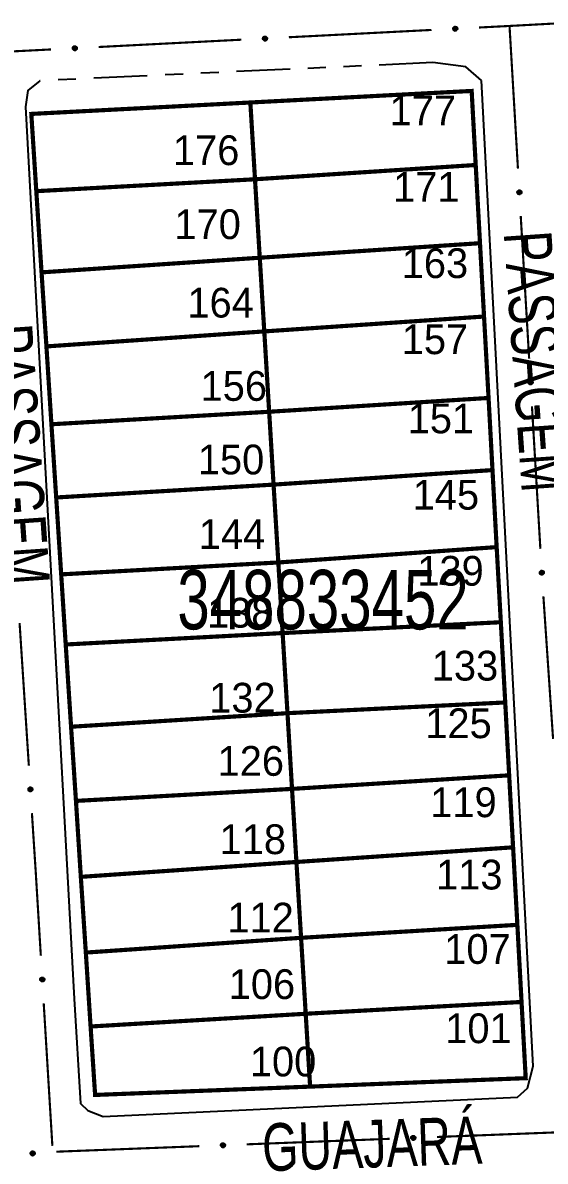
# Model space of a CAD drawing. Extents: x 202481 to 204056, y 4838981 to 4840330.
# Drawn here: x 203189.4 to 203233.3, y 4839987 to 4840082.6 of the extents above; entities that cross this region are included whole.
import ezdxf
from ezdxf.enums import TextEntityAlignment as Align

# ---------------------------------------------------------------- set-up
doc = ezdxf.new("R2010")
doc.units = 0
doc.header["$LTSCALE"] = 1.5
doc.header["$MEASUREMENT"] = 0
doc.linetypes.add('TRACO_25', pattern=[8, 3, -1, 1, -1, 1, -1])
for name, color, linetype in [('CD_MALHA_LOTES', 7, 'CONTINUOUS'), ('CD_TXT_QUADRA', 7, 'CONTINUOUS'), ('RU-QUADRA', 210, 'CONTINUOUS'), ('SV-EIXO-RUA-N-PAV', 6, 'CONTINUOUS'), ('SV-EIXO-RUA-PAV', 20, 'CONTINUOUS'), ('SV-RUA-NAO-PAV', 7, 'CONTINUOUS'), ('SV-RUA-PAVIM', 7, 'CONTINUOUS'), ('SV-TXT-RUA-PAV', 7, 'CONTINUOUS'), ('Th_NmrPort', 1, 'CONTINUOUS')]:
    doc.layers.add(name, color=color, linetype=linetype)
doc.styles.add('ARIAL', font='ARIAL.SHX')

msp = doc.modelspace()

# ---------------------------------------------------------------- linework, layer by layer
at = {"layer": 'CD_MALHA_LOTES', "linetype": 'Continuous', "const_width": 0.35, "flags": 128}
for points in [[(203208.49, 4840075.91), (203227.08, 4840076.88), (203227.42, 4840070.66)], [(203208.49, 4840075.91), (203190.09, 4840074.95), (203190.51, 4840068.46)], [(203208.88, 4840069.46), (203208.49, 4840075.91)], [(203208.88, 4840069.46), (203227.42, 4840070.66)], [(203227.42, 4840070.66), (203227.78, 4840064.09)], [(203208.88, 4840069.46), (203190.51, 4840068.46)], [(203209.28, 4840062.87), (203208.88, 4840069.46)], [(203190.51, 4840068.46), (203190.95, 4840061.64)], [(203209.28, 4840062.87), (203227.78, 4840064.09)], [(203227.78, 4840064.09), (203228.12, 4840057.93)], [(203190.95, 4840061.64), (203209.28, 4840062.87)], [(203209.66, 4840056.68), (203209.28, 4840062.87)], [(203191.36, 4840055.42), (203190.95, 4840061.64)], [(203209.66, 4840056.68), (203228.12, 4840057.93)], [(203228.12, 4840057.93), (203228.5, 4840051.09)], [(203191.36, 4840055.42), (203209.66, 4840056.68)], [(203210.07, 4840049.93), (203209.66, 4840056.68)], [(203191.78, 4840048.88), (203191.36, 4840055.42)], [(203210.07, 4840049.93), (203228.5, 4840051.09)], [(203228.5, 4840051.09), (203228.83, 4840045.03)], [(203191.78, 4840048.88), (203210.07, 4840049.93)], [(203210.44, 4840043.81), (203210.07, 4840049.93)], [(203192.18, 4840042.73), (203191.78, 4840048.88)], [(203210.44, 4840043.81), (203228.83, 4840045.03)], [(203228.83, 4840045.03), (203229.18, 4840038.56)], [(203192.18, 4840042.73), (203210.44, 4840043.81)], [(203210.84, 4840037.27), (203210.44, 4840043.81)], [(203192.6, 4840036.27), (203192.18, 4840042.73)], [(203210.84, 4840037.27), (203229.18, 4840038.56)], [(203229.18, 4840038.56), (203229.53, 4840032.25)], [(203192.6, 4840036.27), (203210.84, 4840037.27)], [(203211.2, 4840031.34), (203210.84, 4840037.27)], [(203192.98, 4840030.38), (203192.6, 4840036.27)], [(203211.2, 4840031.34), (203229.53, 4840032.25)], [(203229.53, 4840032.25), (203229.9, 4840025.51)], [(203192.98, 4840030.38), (203211.2, 4840031.34)], [(203211.61, 4840024.61), (203211.2, 4840031.34)], [(203193.43, 4840023.47), (203192.98, 4840030.38)], [(203211.61, 4840024.61), (203229.9, 4840025.51)], [(203229.9, 4840025.51), (203230.23, 4840019.39)], [(203193.43, 4840023.47), (203211.61, 4840024.61)], [(203211.99, 4840018.25), (203211.61, 4840024.61)], [(203193.84, 4840017.24), (203193.43, 4840023.47)], [(203211.99, 4840018.25), (203230.23, 4840019.39)], [(203230.23, 4840019.39), (203230.56, 4840013.34)], [(203193.84, 4840017.24), (203211.99, 4840018.25)], [(203212.36, 4840012.11), (203211.99, 4840018.25)], [(203194.25, 4840010.86), (203193.84, 4840017.24)], [(203212.36, 4840012.11), (203230.56, 4840013.34)], [(203230.56, 4840013.34), (203230.92, 4840006.83)], [(203194.25, 4840010.86), (203212.36, 4840012.11)], [(203212.75, 4840005.74), (203212.36, 4840012.11)], [(203194.67, 4840004.5), (203194.25, 4840010.86)], [(203212.75, 4840005.74), (203230.92, 4840006.83)], [(203230.92, 4840006.83), (203231.27, 4840000.35)], [(203194.67, 4840004.5), (203212.75, 4840005.74)], [(203213.14, 4839999.36), (203212.75, 4840005.74)], [(203195.07, 4839998.29), (203194.67, 4840004.5)], [(203213.14, 4839999.36), (203231.27, 4840000.35)], [(203231.27, 4840000.35), (203231.62, 4839993.95), (203213.51, 4839993.24)], [(203195.07, 4839998.29), (203213.14, 4839999.36)], [(203213.51, 4839993.24), (203213.14, 4839999.36)], [(203213.51, 4839993.24), (203195.45, 4839992.54), (203195.07, 4839998.29)]]:
    msp.add_lwpolyline(points, dxfattribs=at)
at = {"layer": 'RU-QUADRA', "linetype": 'Continuous', "const_width": 0.18, "flags": 128}
msp.add_lwpolyline([(203190.09, 4840074.95), (203208.49, 4840075.91), (203227.08, 4840076.88), (203227.42, 4840070.66), (203227.78, 4840064.09), (203228.12, 4840057.93), (203228.5, 4840051.09), (203228.83, 4840045.03), (203229.18, 4840038.56), (203229.53, 4840032.25), (203229.9, 4840025.51), (203230.23, 4840019.39), (203230.56, 4840013.34), (203230.92, 4840006.83), (203231.27, 4840000.35), (203231.62, 4839993.95), (203213.51, 4839993.24), (203195.45, 4839992.54), (203195.07, 4839998.29), (203194.67, 4840004.5), (203194.25, 4840010.86), (203193.84, 4840017.24), (203193.43, 4840023.47), (203192.98, 4840030.38), (203192.6, 4840036.27), (203192.18, 4840042.73), (203191.78, 4840048.88), (203191.36, 4840055.42), (203190.95, 4840061.64), (203190.51, 4840068.46)], close=True, dxfattribs=at)
at = {"layer": 'SV-EIXO-RUA-N-PAV', "const_width": 0.18}
for points in [[(203211.721851, 4840081.390395), (203223.706138, 4840082.004284)], [(203227.700901, 4840082.208913), (203229.698282, 4840082.311228)], [(203229.698282, 4840082.311228), (203230.26, 4840082.34)], [(203230.26, 4840082.34), (203239.683783, 4840082.849486)], [(203195.742801, 4840080.571876), (203207.727089, 4840081.185765)], [(203185.75, 4840080.06), (203191.748039, 4840080.367246)]]:
    msp.add_lwpolyline(points, dxfattribs=at)
at = {"layer": 'SV-EIXO-RUA-N-PAV'}
for points in [[(203225.554396, 4840082.209185), (203225.586647, 4840082.245953), (203225.621884, 4840082.270958), (203225.657276, 4840082.283355), (203225.691407, 4840082.286155), (203225.726648, 4840082.285086), (203225.761941, 4840082.27617), (203225.798919, 4840082.257597), (203225.83603, 4840082.225504), (203225.859273, 4840082.187723), (203225.873283, 4840082.153675), (203225.878252, 4840082.118253), (203225.87664, 4840082.084036), (203225.866166, 4840082.047683), (203225.846978, 4840082.010392), (203225.813804, 4840081.973857), (203225.779091, 4840081.94958), (203225.744543, 4840081.938488), (203225.7089, 4840081.933718), (203225.672935, 4840081.93524), (203225.638342, 4840081.944192), (203225.600831, 4840081.963579), (203225.565205, 4840081.9968), (203225.540596, 4840082.031146), (203225.529022, 4840082.065528), (203225.525116, 4840082.100725), (203225.525758, 4840082.136084), (203225.533244, 4840082.171934), (203225.554396, 4840082.209185)], [(203209.575346, 4840081.390666), (203209.607597, 4840081.427434), (203209.642834, 4840081.452439), (203209.678226, 4840081.464836), (203209.712358, 4840081.467636), (203209.747599, 4840081.466567), (203209.782891, 4840081.457651), (203209.81987, 4840081.439079), (203209.85698, 4840081.406985), (203209.880223, 4840081.369205), (203209.894233, 4840081.335157), (203209.899202, 4840081.299735), (203209.89759, 4840081.265517), (203209.887116, 4840081.229164), (203209.867929, 4840081.191873), (203209.834754, 4840081.155339), (203209.800041, 4840081.131061), (203209.765493, 4840081.119969), (203209.729851, 4840081.115199), (203209.693886, 4840081.116721), (203209.659292, 4840081.125674), (203209.621781, 4840081.14506), (203209.586155, 4840081.178281), (203209.561546, 4840081.212627), (203209.549972, 4840081.24701), (203209.546066, 4840081.282206), (203209.546708, 4840081.317565), (203209.554194, 4840081.353415), (203209.575346, 4840081.390666)], [(203193.596296, 4840080.572147), (203193.628548, 4840080.608915), (203193.663785, 4840080.633921), (203193.699177, 4840080.646318), (203193.733308, 4840080.649117), (203193.768549, 4840080.648049), (203193.803841, 4840080.639133), (203193.84082, 4840080.62056), (203193.87793, 4840080.588466), (203193.901174, 4840080.550686), (203193.915184, 4840080.516638), (203193.920152, 4840080.481216), (203193.918541, 4840080.446999), (203193.908067, 4840080.410645), (203193.888879, 4840080.373355), (203193.855705, 4840080.33682), (203193.820991, 4840080.312542), (203193.786444, 4840080.30145), (203193.750801, 4840080.296681), (203193.714836, 4840080.298203), (203193.680243, 4840080.307155), (203193.642732, 4840080.326541), (203193.607106, 4840080.359762), (203193.582496, 4840080.394108), (203193.570922, 4840080.428491), (203193.567017, 4840080.463687), (203193.567659, 4840080.499047), (203193.575144, 4840080.534897), (203193.596296, 4840080.572147)]]:
    msp.add_lwpolyline(points, close=True, dxfattribs=at)
for points in [[(203225.525116, 4840082.100725), (203225.873283, 4840082.153675)], [(203225.525758, 4840082.136084), (203225.859273, 4840082.187723)], [(203225.529022, 4840082.065528), (203225.878252, 4840082.118253)], [(203225.529163, 4840082.119692), (203225.861219, 4840082.172226)], [(203225.529685, 4840082.082829), (203225.874145, 4840082.133265)], [(203225.533244, 4840082.171934), (203225.83603, 4840082.225504)], [(203225.534232, 4840082.15411), (203225.843051, 4840082.206819)], [(203225.538314, 4840082.047746), (203225.874457, 4840082.100489)], [(203225.540596, 4840082.031146), (203225.87664, 4840082.084036)], [(203225.544751, 4840082.188806), (203225.814051, 4840082.239491)], [(203225.554396, 4840082.209185), (203225.798919, 4840082.257597)], [(203225.572777, 4840082.228499), (203225.773066, 4840082.266085)], [(203225.586647, 4840082.245953), (203225.761941, 4840082.27617)], [(203225.606672, 4840082.260294), (203225.735504, 4840082.27919)], [(203225.621884, 4840082.270958), (203225.726648, 4840082.285086)], [(203209.546066, 4840081.282206), (203209.894233, 4840081.335157)], [(203209.546708, 4840081.317565), (203209.880223, 4840081.369205)], [(203209.549972, 4840081.24701), (203209.899202, 4840081.299735)], [(203209.550114, 4840081.301174), (203209.882169, 4840081.353707)], [(203209.550636, 4840081.26431), (203209.895095, 4840081.314746)], [(203209.554194, 4840081.353415), (203209.85698, 4840081.406985)], [(203209.555182, 4840081.335591), (203209.864001, 4840081.388301)], [(203209.559264, 4840081.229228), (203209.895408, 4840081.281971)], [(203209.561546, 4840081.212627), (203209.89759, 4840081.265517)], [(203209.565702, 4840081.370288), (203209.835001, 4840081.420973)], [(203209.575346, 4840081.390666), (203209.81987, 4840081.439079)], [(203209.576069, 4840081.194565), (203209.887684, 4840081.246051)], [(203209.586155, 4840081.178281), (203209.887116, 4840081.229164)], [(203209.593727, 4840081.40998), (203209.794016, 4840081.447566)], [(203209.607597, 4840081.427434), (203209.782891, 4840081.457651)], [(203209.607725, 4840081.163395), (203209.874508, 4840081.209852)], [(203209.621781, 4840081.14506), (203209.867929, 4840081.191873)], [(203209.627623, 4840081.441775), (203209.756454, 4840081.460671)], [(203209.642834, 4840081.452439), (203209.747599, 4840081.466567)], [(203209.645915, 4840081.138025), (203209.843618, 4840081.172745)], [(203209.659292, 4840081.125674), (203209.834754, 4840081.155339)], [(203209.680891, 4840081.122054), (203209.811015, 4840081.142383)], [(203209.693886, 4840081.116721), (203209.800041, 4840081.131061)], [(203225.555119, 4840082.013083), (203225.866733, 4840082.06457)], [(203225.565205, 4840081.9968), (203225.866166, 4840082.047683)], [(203225.586774, 4840081.981913), (203225.853558, 4840082.028371)], [(203225.600831, 4840081.963579), (203225.846978, 4840082.010392)], [(203225.624964, 4840081.956543), (203225.822667, 4840081.991264)], [(203225.638342, 4840081.944192), (203225.813804, 4840081.973857)], [(203225.65994, 4840081.940573), (203225.790065, 4840081.960902)], [(203225.672935, 4840081.93524), (203225.779091, 4840081.94958)], [(203193.567017, 4840080.463687), (203193.915184, 4840080.516638)], [(203193.567659, 4840080.499047), (203193.901174, 4840080.550686)], [(203193.570922, 4840080.428491), (203193.920152, 4840080.481216)], [(203193.571064, 4840080.482655), (203193.903119, 4840080.535188)], [(203193.571586, 4840080.445791), (203193.916046, 4840080.496228)], [(203193.575144, 4840080.534897), (203193.87793, 4840080.588466)], [(203193.576133, 4840080.517072), (203193.884952, 4840080.569782)], [(203193.580215, 4840080.410709), (203193.916358, 4840080.463452)], [(203193.582496, 4840080.394108), (203193.918541, 4840080.446999)], [(203193.586652, 4840080.551769), (203193.855952, 4840080.602454)], [(203193.596296, 4840080.572147), (203193.84082, 4840080.62056)], [(203193.59702, 4840080.376046), (203193.908634, 4840080.427532)], [(203193.607106, 4840080.359762), (203193.908067, 4840080.410645)], [(203193.614678, 4840080.591461), (203193.814966, 4840080.629047)], [(203193.628548, 4840080.608915), (203193.803841, 4840080.639133)], [(203193.628675, 4840080.344876), (203193.895459, 4840080.391333)], [(203193.642732, 4840080.326541), (203193.888879, 4840080.373355)], [(203193.648573, 4840080.623256), (203193.777405, 4840080.642153)], [(203193.663785, 4840080.633921), (203193.768549, 4840080.648049)], [(203193.666865, 4840080.319506), (203193.864568, 4840080.354227)], [(203193.680243, 4840080.307155), (203193.855705, 4840080.33682)], [(203193.701841, 4840080.303536), (203193.831966, 4840080.323864)], [(203193.714836, 4840080.298203), (203193.820991, 4840080.312542)]]:
    msp.add_lwpolyline(points, dxfattribs=at)
at = {"layer": 'SV-EIXO-RUA-PAV', "const_width": 0.18}
for points in [[(203230.26, 4840082.34), (203230.966805, 4840070.360834)], [(203231.202406, 4840066.367778), (203231.909211, 4840054.388612)], [(203232.144813, 4840050.395556), (203232.851617, 4840038.41639)], [(203233.104926, 4840034.424458), (203233.9185, 4840022.45207)], [(203189.105825, 4840032.178056), (203189.882527, 4840020.203218)], [(203190.141427, 4840016.211606), (203190.400328, 4840012.219993)], [(203190.400328, 4840012.219993), (203190.46, 4840011.3)], [(203190.46, 4840011.3), (203190.889185, 4840004.23495)], [(203191.131729, 4840000.242311), (203191.859359, 4839988.264391)], [(203224.179392, 4839989.008642), (203235.171176, 4839989.433698)], [(203208.191342, 4839988.390378), (203220.182379, 4839988.854076)], [(203192.203291, 4839987.772115), (203204.194329, 4839988.235813)]]:
    msp.add_lwpolyline(points, dxfattribs=at)
at = {"layer": 'SV-EIXO-RUA-PAV'}
for points in [[(203231.186032, 4840068.514221), (203231.223049, 4840068.482256), (203231.248327, 4840068.447214), (203231.260998, 4840068.411919), (203231.264062, 4840068.37781), (203231.263267, 4840068.342562), (203231.254625, 4840068.307201), (203231.236339, 4840068.27008), (203231.204535, 4840068.232722), (203231.166936, 4840068.209186), (203231.132997, 4840068.194913), (203231.097615, 4840068.189669), (203231.063386, 4840068.191016), (203231.026953, 4840068.201207), (203230.989514, 4840068.220105), (203230.952723, 4840068.252995), (203230.928177, 4840068.287519), (203230.916818, 4840068.32198), (203230.911772, 4840068.357585), (203230.913015, 4840068.39356), (203230.921699, 4840068.428222), (203230.940793, 4840068.465882), (203230.973737, 4840068.501765), (203231.007891, 4840068.52664), (203231.042183, 4840068.53848), (203231.077348, 4840068.542659), (203231.112711, 4840068.542291), (203231.148618, 4840068.535083), (203231.186032, 4840068.514221)], [(203232.128438, 4840052.541999), (203232.165455, 4840052.510034), (203232.190733, 4840052.474992), (203232.203404, 4840052.439697), (203232.206468, 4840052.405588), (203232.205673, 4840052.37034), (203232.197031, 4840052.33498), (203232.178746, 4840052.297858), (203232.146941, 4840052.2605), (203232.109342, 4840052.236965), (203232.075404, 4840052.222691), (203232.040021, 4840052.217448), (203232.005792, 4840052.218794), (203231.969359, 4840052.228986), (203231.931921, 4840052.247883), (203231.89513, 4840052.280773), (203231.870584, 4840052.315298), (203231.859224, 4840052.349758), (203231.854178, 4840052.385363), (203231.855421, 4840052.421339), (203231.864105, 4840052.456), (203231.8832, 4840052.49366), (203231.916143, 4840052.529543), (203231.950298, 4840052.554418), (203231.98459, 4840052.566258), (203232.019755, 4840052.570437), (203232.055118, 4840052.570069), (203232.091025, 4840052.562861), (203232.128438, 4840052.541999)], [(203233.070086, 4840036.560813), (203233.107387, 4840036.529179), (203233.132976, 4840036.494364), (203233.145961, 4840036.459183), (203233.149329, 4840036.425103), (203233.148848, 4840036.38985), (203233.140522, 4840036.354414), (203233.122568, 4840036.317131), (203233.091097, 4840036.27949), (203233.05371, 4840036.255621), (203233.0199, 4840036.241045), (203232.984566, 4840036.235487), (203232.950326, 4840036.236528), (203232.913803, 4840036.246394), (203232.876198, 4840036.264957), (203232.839115, 4840036.297518), (203232.814262, 4840036.331822), (203232.802596, 4840036.36618), (203232.797233, 4840036.401738), (203232.798156, 4840036.437724), (203232.80653, 4840036.472461), (203232.825288, 4840036.51029), (203232.857911, 4840036.546465), (203232.891842, 4840036.571643), (203232.926027, 4840036.583789), (203232.961153, 4840036.588281), (203232.996518, 4840036.588228), (203233.032488, 4840036.581341), (203233.070086, 4840036.560813)], [(203190.112527, 4840018.357916), (203190.14973, 4840018.326168), (203190.175212, 4840018.291274), (203190.188089, 4840018.256053), (203190.191352, 4840018.221963), (203190.190762, 4840018.186711), (203190.182327, 4840018.151301), (203190.164258, 4840018.114073), (203190.132672, 4840018.07653), (203190.095211, 4840018.052776), (203190.061357, 4840018.038304), (203190.026005, 4840018.032854), (203189.991769, 4840018.034001), (203189.955277, 4840018.04398), (203189.917729, 4840018.062659), (203189.880747, 4840018.095334), (203189.856, 4840018.129714), (203189.844439, 4840018.164108), (203189.839186, 4840018.199682), (203189.840219, 4840018.235665), (203189.8487, 4840018.270376), (203189.867575, 4840018.308147), (203189.900308, 4840018.344222), (203189.934317, 4840018.369295), (203189.968539, 4840018.381336), (203190.003679, 4840018.385719), (203190.039044, 4840018.385558), (203190.074992, 4840018.37856), (203190.112527, 4840018.357916)], [(203191.111623, 4840002.388721), (203191.148695, 4840002.356821), (203191.174034, 4840002.321823), (203191.186766, 4840002.28655), (203191.18989, 4840002.252446), (203191.189156, 4840002.217197), (203191.180575, 4840002.181822), (203191.162355, 4840002.144669), (203191.130615, 4840002.107255), (203191.093057, 4840002.083654), (203191.059143, 4840002.069322), (203191.02377, 4840002.064017), (203190.989539, 4840002.065304), (203190.953088, 4840002.075432), (203190.915617, 4840002.094265), (203190.878769, 4840002.127091), (203190.854162, 4840002.161572), (203190.842743, 4840002.196013), (203190.837635, 4840002.231609), (203190.838816, 4840002.267587), (203190.847439, 4840002.302263), (203190.866469, 4840002.339957), (203190.89935, 4840002.375896), (203190.933461, 4840002.400831), (203190.967732, 4840002.412731), (203191.00289, 4840002.41697), (203191.038253, 4840002.416664), (203191.074173, 4840002.409519), (203191.111623, 4840002.388721)], [(203206.045008, 4839988.417542), (203206.077718, 4839988.453903), (203206.113265, 4839988.478465), (203206.14881, 4839988.490417), (203206.182974, 4839988.492789), (203206.218198, 4839988.491279), (203206.253376, 4839988.481922), (203206.290119, 4839988.462887), (203206.326825, 4839988.430331), (203206.349593, 4839988.392263), (203206.363175, 4839988.358042), (203206.3677, 4839988.32256), (203206.365659, 4839988.288366), (203206.354731, 4839988.252146), (203206.335078, 4839988.215099), (203206.301448, 4839988.178983), (203206.266433, 4839988.155142), (203206.231749, 4839988.144484), (203206.19605, 4839988.140161), (203206.160107, 4839988.142134), (203206.125628, 4839988.151518), (203206.088363, 4839988.171373), (203206.053156, 4839988.205038), (203206.028979, 4839988.23969), (203206.017837, 4839988.274215), (203206.014372, 4839988.309457), (203206.015457, 4839988.344806), (203206.023391, 4839988.380559), (203206.045008, 4839988.417542)], [(203222.033059, 4839989.035805), (203222.065768, 4839989.072166), (203222.101315, 4839989.096728), (203222.13686, 4839989.108681), (203222.171024, 4839989.111053), (203222.206249, 4839989.109543), (203222.241427, 4839989.100185), (203222.27817, 4839989.081151), (203222.314875, 4839989.048595), (203222.337643, 4839989.010526), (203222.351225, 4839988.976305), (203222.35575, 4839988.940824), (203222.35371, 4839988.906629), (203222.342781, 4839988.87041), (203222.323128, 4839988.833363), (203222.289498, 4839988.797246), (203222.254484, 4839988.773405), (203222.219799, 4839988.762747), (203222.1841, 4839988.758425), (203222.148157, 4839988.760397), (203222.113678, 4839988.769782), (203222.076413, 4839988.789637), (203222.041206, 4839988.823301), (203222.017029, 4839988.857953), (203222.005887, 4839988.892478), (203222.002422, 4839988.927721), (203222.003507, 4839988.963069), (203222.011442, 4839988.998822), (203222.033059, 4839989.035805)], [(203190.056783, 4839987.729988), (203190.088095, 4839987.767559), (203190.122689, 4839987.793446), (203190.157757, 4839987.806733), (203190.191806, 4839987.810394), (203190.227063, 4839987.810217), (203190.262569, 4839987.802195), (203190.300005, 4839987.784562), (203190.337915, 4839987.753417), (203190.362105, 4839987.716236), (203190.376971, 4839987.682552), (203190.382833, 4839987.647267), (203190.382086, 4839987.61302), (203190.372534, 4839987.576414), (203190.354295, 4839987.53865), (203190.322054, 4839987.501289), (203190.287965, 4839987.476142), (203190.253708, 4839987.464181), (203190.218198, 4839987.458512), (203190.182206, 4839987.459125), (203190.147397, 4839987.467201), (203190.109409, 4839987.485633), (203190.072954, 4839987.517943), (203190.047485, 4839987.551657), (203190.035046, 4839987.585736), (203190.030253, 4839987.620823), (203190.030001, 4839987.656187), (203190.036579, 4839987.692214), (203190.056783, 4839987.729988)]]:
    msp.add_lwpolyline(points, close=True, dxfattribs=at)
for points in [[(203230.913015, 4840068.39356), (203230.928177, 4840068.287519)], [(203230.918247, 4840068.406596), (203230.939584, 4840068.276633)], [(203230.921699, 4840068.428222), (203230.952723, 4840068.252995)], [(203230.933946, 4840068.441695), (203230.970198, 4840068.244267)], [(203230.940793, 4840068.465882), (203230.989514, 4840068.220105)], [(203230.959019, 4840068.480081), (203231.007543, 4840068.213665)], [(203230.973737, 4840068.501765), (203231.026953, 4840068.201207)], [(203230.989942, 4840068.511977), (203231.043843, 4840068.200771)], [(203231.007891, 4840068.52664), (203231.063386, 4840068.191016)], [(203231.024474, 4840068.52905), (203231.079822, 4840068.193326)], [(203231.042183, 4840068.53848), (203231.097615, 4840068.189669)], [(203231.059488, 4840068.537951), (203231.112594, 4840068.193892)], [(203231.077348, 4840068.542659), (203231.132997, 4840068.194913)], [(203231.096347, 4840068.538758), (203231.151454, 4840068.20712)], [(203231.112711, 4840068.542291), (203231.166936, 4840068.209186)], [(203231.130802, 4840068.533957), (203231.185905, 4840068.225556)], [(203231.148618, 4840068.535083), (203231.204535, 4840068.232722)], [(203231.16558, 4840068.523707), (203231.218351, 4840068.254808)], [(203231.186032, 4840068.514221), (203231.236339, 4840068.27008)], [(203231.205488, 4840068.49599), (203231.244626, 4840068.295999)], [(203231.223049, 4840068.482256), (203231.254625, 4840068.307201)], [(203231.237545, 4840068.462342), (203231.25744, 4840068.333661)], [(203231.248327, 4840068.447214), (203231.263267, 4840068.342562)], [(203231.864105, 4840052.456), (203231.89513, 4840052.280773)], [(203231.876352, 4840052.469473), (203231.912605, 4840052.272045)], [(203231.8832, 4840052.49366), (203231.931921, 4840052.247883)], [(203231.901425, 4840052.507859), (203231.94995, 4840052.241443)], [(203231.916143, 4840052.529543), (203231.969359, 4840052.228986)], [(203231.932348, 4840052.539755), (203231.98625, 4840052.228549)], [(203231.950298, 4840052.554418), (203232.005792, 4840052.218794)], [(203231.96688, 4840052.556828), (203232.022228, 4840052.221104)], [(203231.98459, 4840052.566258), (203232.040021, 4840052.217448)], [(203232.001894, 4840052.565729), (203232.055, 4840052.221671)], [(203232.019755, 4840052.570437), (203232.075404, 4840052.222691)], [(203232.038753, 4840052.566537), (203232.09386, 4840052.234899)], [(203232.055118, 4840052.570069), (203232.109342, 4840052.236965)], [(203232.073209, 4840052.561735), (203232.128311, 4840052.253334)], [(203232.091025, 4840052.562861), (203232.146941, 4840052.2605)], [(203232.107986, 4840052.551485), (203232.160758, 4840052.282586)], [(203232.128438, 4840052.541999), (203232.178746, 4840052.297858)], [(203232.147894, 4840052.523768), (203232.187032, 4840052.323777)], [(203232.165455, 4840052.510034), (203232.197031, 4840052.33498)], [(203232.179951, 4840052.49012), (203232.199846, 4840052.361439)], [(203232.190733, 4840052.474992), (203232.205673, 4840052.37034)], [(203231.855421, 4840052.421339), (203231.870584, 4840052.315298)], [(203231.860653, 4840052.434374), (203231.88199, 4840052.304411)], [(203232.798156, 4840036.437724), (203232.814262, 4840036.331822)], [(203232.803271, 4840036.450806), (203232.825766, 4840036.321038)], [(203232.80653, 4840036.472461), (203232.839115, 4840036.297518)], [(203232.818656, 4840036.486043), (203232.856668, 4840036.288946)], [(203232.825288, 4840036.51029), (203232.876198, 4840036.264957)], [(203232.843386, 4840036.52465), (203232.894284, 4840036.258678)], [(203232.857911, 4840036.546465), (203232.913803, 4840036.246394)], [(203232.874024, 4840036.556821), (203232.930697, 4840036.246108)], [(203232.891842, 4840036.571643), (203232.950326, 4840036.236528)], [(203232.908402, 4840036.574202), (203232.966741, 4840036.238984)], [(203232.926027, 4840036.583789), (203232.984566, 4840036.235487)], [(203232.943336, 4840036.583414), (203232.999507, 4840036.239843)], [(203232.961153, 4840036.588281), (203233.0199, 4840036.241045)], [(203232.980185, 4840036.58455), (203233.038247, 4840036.253417)], [(203232.996518, 4840036.588228), (203233.05371, 4840036.255621)], [(203233.014683, 4840036.580056), (203233.072533, 4840036.272159)], [(203233.032488, 4840036.581341), (203233.091097, 4840036.27949)], [(203233.04955, 4840036.570116), (203233.104717, 4840036.301699)], [(203233.070086, 4840036.560813), (203233.122568, 4840036.317131)], [(203233.089704, 4840036.542756), (203233.130623, 4840036.343122)], [(203233.107387, 4840036.529179), (203233.140522, 4840036.354414)], [(203233.122059, 4840036.509396), (203233.1431, 4840036.380897)], [(203233.132976, 4840036.494364), (203233.148848, 4840036.38985)], [(203189.840219, 4840018.235665), (203189.856, 4840018.129714)], [(203189.845374, 4840018.248731), (203189.86747, 4840018.118895)], [(203189.8487, 4840018.270376), (203189.880747, 4840018.095334)], [(203189.860868, 4840018.283921), (203189.898273, 4840018.086708)], [(203189.867575, 4840018.308147), (203189.917729, 4840018.062659)], [(203189.885717, 4840018.322452), (203189.935795, 4840018.056324)], [(203189.900308, 4840018.344222), (203189.955277, 4840018.04398)], [(203189.916454, 4840018.354528), (203189.97217, 4840018.043642)], [(203189.934317, 4840018.369295), (203189.991769, 4840018.034001)], [(203189.950885, 4840018.371803), (203190.008192, 4840018.036407)], [(203189.968539, 4840018.381336), (203190.026005, 4840018.032854)], [(203189.985847, 4840018.380907), (203190.04096, 4840018.037165)], [(203190.003679, 4840018.385719), (203190.061357, 4840018.038304)], [(203190.0227, 4840018.38193), (203190.079741, 4840018.050619)], [(203190.039044, 4840018.385558), (203190.095211, 4840018.052776)], [(203190.057183, 4840018.37733), (203190.114085, 4840018.069256)], [(203190.074992, 4840018.37856), (203190.132672, 4840018.07653)], [(203190.09202, 4840018.367283), (203190.14636, 4840018.098697)], [(203190.112527, 4840018.357916), (203190.164258, 4840018.114073)], [(203190.132089, 4840018.339799), (203190.172393, 4840018.14004)], [(203190.14973, 4840018.326168), (203190.182327, 4840018.151301)], [(203190.164342, 4840018.306339), (203190.184987, 4840018.177776)], [(203190.175212, 4840018.291274), (203190.190762, 4840018.186711)], [(203190.838816, 4840002.267587), (203190.854162, 4840002.161572)], [(203190.844025, 4840002.280632), (203190.865588, 4840002.150706)], [(203190.847439, 4840002.302263), (203190.878769, 4840002.127091)], [(203190.859663, 4840002.315757), (203190.896259, 4840002.118393)], [(203190.866469, 4840002.339957), (203190.915617, 4840002.094265)], [(203190.884669, 4840002.354187), (203190.933657, 4840002.087856)], [(203190.89935, 4840002.375896), (203190.953088, 4840002.075432)], [(203190.915537, 4840002.386137), (203190.969979, 4840002.075025)], [(203190.933461, 4840002.400831), (203190.989539, 4840002.065304)], [(203190.950039, 4840002.40327), (203191.005971, 4840002.067642)], [(203190.967732, 4840002.412731), (203191.02377, 4840002.064017)], [(203190.985038, 4840002.412231), (203191.038742, 4840002.068266)], [(203191.00289, 4840002.41697), (203191.059143, 4840002.069322)], [(203191.021895, 4840002.413103), (203191.077578, 4840002.081562)], [(203191.038253, 4840002.416664), (203191.093057, 4840002.083654)], [(203191.056359, 4840002.408362), (203191.111998, 4840002.100057)], [(203191.074173, 4840002.409519), (203191.130615, 4840002.107255)], [(203191.091154, 4840002.398172), (203191.144393, 4840002.129366)], [(203191.111623, 4840002.388721), (203191.162355, 4840002.144669)], [(203191.13111, 4840002.370524), (203191.170596, 4840002.170601)], [(203191.148695, 4840002.356821), (203191.180575, 4840002.181822)], [(203191.163226, 4840002.336932), (203191.183344, 4840002.208286)], [(203191.174034, 4840002.321823), (203191.189156, 4840002.217197)], [(203206.015457, 4839988.344806), (203206.349593, 4839988.392263)], [(203206.018657, 4839988.328373), (203206.351344, 4839988.376742)], [(203206.023391, 4839988.380559), (203206.326825, 4839988.430331)], [(203206.024156, 4839988.362724), (203206.333611, 4839988.41156)], [(203206.03511, 4839988.397286), (203206.305023, 4839988.444593)], [(203206.045008, 4839988.417542), (203206.290119, 4839988.462887)], [(203206.06363, 4839988.436624), (203206.264374, 4839988.471698)], [(203206.077718, 4839988.453903), (203206.253376, 4839988.481922)], [(203206.097921, 4839988.467992), (203206.22698, 4839988.485273)], [(203206.113265, 4839988.478465), (203206.218198, 4839988.491279)], [(203222.002422, 4839988.927721), (203222.351225, 4839988.976305)], [(203222.003507, 4839988.963069), (203222.337643, 4839989.010526)], [(203222.005887, 4839988.892478), (203222.35575, 4839988.940824)], [(203222.006707, 4839988.946636), (203222.339394, 4839988.995005)], [(203222.006767, 4839988.909769), (203222.351832, 4839988.955885)], [(203222.011442, 4839988.998822), (203222.314875, 4839989.048595)], [(203222.012206, 4839988.980987), (203222.321662, 4839989.029824)], [(203222.014956, 4839988.874581), (203222.351734, 4839988.923109)], [(203222.017029, 4839988.857953), (203222.35371, 4839988.906629)], [(203222.02316, 4839989.015549), (203222.293073, 4839989.062857)], [(203222.031325, 4839988.83971), (203222.34356, 4839988.887288)], [(203222.033059, 4839989.035805), (203222.27817, 4839989.081151)], [(203222.041206, 4839988.823301), (203222.342781, 4839988.87041)], [(203222.05168, 4839989.054887), (203222.252424, 4839989.089961)], [(203222.062588, 4839988.808146), (203222.329932, 4839988.851257)], [(203222.065768, 4839989.072166), (203222.241427, 4839989.100185)], [(203222.076413, 4839988.789637), (203222.323128, 4839988.833363)], [(203222.085972, 4839989.086255), (203222.21503, 4839989.103536)], [(203222.100457, 4839988.7823), (203222.298579, 4839988.814541)], [(203222.101315, 4839989.096728), (203222.206249, 4839989.109543)], [(203222.113678, 4839988.769782), (203222.289498, 4839988.797246)], [(203222.13523, 4839988.765892), (203222.265599, 4839988.784589)], [(203222.148157, 4839988.760397), (203222.254484, 4839988.773405)], [(203190.030001, 4839987.656187), (203190.362105, 4839987.716236)], [(203190.030253, 4839987.620823), (203190.376971, 4839987.682552)], [(203190.03382, 4839987.639886), (203190.364442, 4839987.700792)], [(203190.035046, 4839987.585736), (203190.382833, 4839987.647267)], [(203190.035273, 4839987.603048), (203190.378348, 4839987.66217)], [(203190.036579, 4839987.692214), (203190.337915, 4839987.753417)], [(203190.038017, 4839987.674421), (203190.345406, 4839987.734915)], [(203190.044785, 4839987.568195), (203190.379489, 4839987.629413)], [(203190.047485, 4839987.551657), (203190.382086, 4839987.61302)], [(203190.047657, 4839987.709372), (203190.31559, 4839987.766845)], [(203190.056783, 4839987.729988), (203190.300005, 4839987.784562)], [(203190.06246, 4839987.533967), (203190.372674, 4839987.59331)], [(203190.072954, 4839987.517943), (203190.372534, 4839987.576414)], [(203190.07467, 4839987.74976), (203190.273946, 4839987.792394)], [(203190.088095, 4839987.767559), (203190.262569, 4839987.802195)], [(203190.094893, 4839987.503607), (203190.360418, 4839987.556789)], [(203190.107752, 4839987.782401), (203190.236065, 4839987.804546)], [(203190.109409, 4839987.485633), (203190.354295, 4839987.53865)], [(203190.122689, 4839987.793446), (203190.227063, 4839987.810217)], [(203190.133712, 4839987.47921), (203190.330475, 4839987.518914)], [(203190.147397, 4839987.467201), (203190.322054, 4839987.501289)], [(203190.16908, 4839987.464128), (203190.29865, 4839987.487738)], [(203190.182206, 4839987.459125), (203190.287965, 4839987.476142)], [(203206.014372, 4839988.309457), (203206.363175, 4839988.358042)], [(203206.017837, 4839988.274215), (203206.3677, 4839988.32256)], [(203206.018717, 4839988.291505), (203206.363781, 4839988.337622)], [(203206.026905, 4839988.256318), (203206.363683, 4839988.304845)], [(203206.028979, 4839988.23969), (203206.365659, 4839988.288366)], [(203206.043275, 4839988.221447), (203206.35551, 4839988.269025)], [(203206.053156, 4839988.205038), (203206.354731, 4839988.252146)], [(203206.074537, 4839988.189883), (203206.341882, 4839988.232994)], [(203206.088363, 4839988.171373), (203206.335078, 4839988.215099)], [(203206.112406, 4839988.164036), (203206.310529, 4839988.196277)], [(203206.125628, 4839988.151518), (203206.301448, 4839988.178983)], [(203206.14718, 4839988.147629), (203206.277549, 4839988.166326)], [(203206.160107, 4839988.142134), (203206.266433, 4839988.155142)]]:
    msp.add_lwpolyline(points, dxfattribs=at)
at = {"layer": 'SV-RUA-NAO-PAV', "linetype": 'TRACO_25'}
msp.add_polyline3d([(203227.92, 4840077.77, 5.33), (203226.58, 4840078.91, 5.36), (203223.81, 4840079.26, 5.32), (203190.82, 4840077.74, 5.32)], dxfattribs=at)
at = {"layer": 'SV-RUA-PAVIM', "linetype": 'Continuous'}
for points in [[(203190.82, 4840077.74, 5.32), (203189.79, 4840076.93, 5.32), (203189.59, 4840075.54, 5.28), (203193.69, 4840000.6, 5.95)], [(203193.69, 4840000.6, 5.95), (203194.22, 4839991.82, 5.95), (203194.85, 4839991.23, 5.96), (203196.14, 4839990.73, 5.9), (203230.92, 4839992.34, 6), (203231.76, 4839993.12, 6.05), (203232.26, 4839994.96, 6.08), (203227.92, 4840077.77, 5.33)]]:
    msp.add_polyline3d(points, dxfattribs=at)

# ---------------------------------------------------------------- texts
at = {"layer": 'CD_TXT_QUADRA', "style": 'ARIAL', "width": 0.7}
msp.add_text('348833452', height=5, dxfattribs=at).set_placement((203202.36, 4840031.65, 8.64))
at = {"layer": 'SV-TXT-RUA-PAV', "style": 'ARIAL', "width": 0.7}
for s, rotation, p in [('PASSAGEM', 274, (203229.77, 4840064.96)), ('PASSAGEM', 274, (203186.15, 4840057.15)), ('GUAJARÁ', 2, (203209.55, 4839986.12))]:
    msp.add_text(s, height=4, rotation=rotation, dxfattribs=at).set_placement(p)
at = {"layer": 'Th_NmrPort', "color": 1}
for s, p in [('177', (203220.186522, 4840075.240485)), ('176', (203201.986522, 4840071.900485)), ('171', (203220.476522, 4840068.820485)), ('170', (203202.113709, 4840065.685603)), ('163', (203221.206522, 4840062.410485)), ('164', (203203.202563, 4840059.09344)), ('157', (203221.206522, 4840056.020485)), ('156', (203204.309083, 4840052.099023)), ('151', (203221.706522, 4840049.370485)), ('150', (203204.079083, 4840045.919023)), ('145', (203222.126522, 4840042.960485)), ('144', (203204.159083, 4840039.649023)), ('139', (203222.516522, 4840036.570485)), ('138', (203204.849083, 4840033.049023)), ('133', (203223.728108, 4840028.599688)), ('132', (203205.039083, 4840025.909023)), ('125', (203223.188559, 4840023.762248)), ('126', (203205.739083, 4840020.599023)), ('119', (203223.60516, 4840017.125971)), ('118', (203205.906522, 4840014.020485)), ('113', (203224.091762, 4840011.049694)), ('112', (203206.563308, 4840007.436342)), ('107', (203224.781762, 4840004.799694)), ('106', (203206.672929, 4840001.847925)), ('101', (203224.861762, 4839998.139694)), ('100', (203208.449083, 4839995.349023, 8.07))]:
    msp.add_text(s, height=2.5, dxfattribs=at).set_placement(p, align=Align.MIDDLE_LEFT)

doc.saveas('drawing.dxf')
